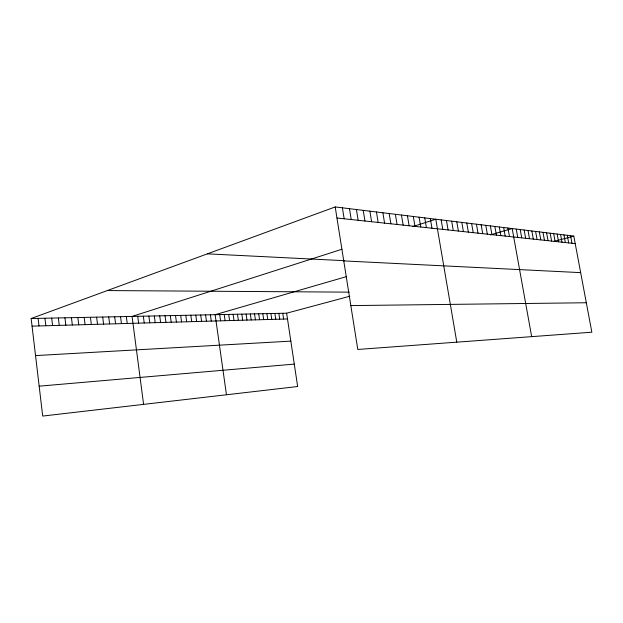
<?xml version="1.0" encoding="UTF-8"?>
<svg xmlns="http://www.w3.org/2000/svg" width="623" height="623" viewBox="0 0 623 623"><rect width="100%" height="100%" fill="white"/><g stroke="black" fill="none" stroke-linecap="round" stroke-linejoin="round"><path stroke-width="0.93" d="M31.15 318.517L286.635 313.205L297.654 386.525L42.699 416.063L31.15 318.517L335.205 206.937L573.799 236.101L591.85 332.207L357.781 349.456L335.205 206.937M341.957 249.255L132.068 316.422L143.594 404.374M412.776 226.593L435.789 219.226L456.791 342.159M346.552 276.589L215.137 314.693L226.461 394.772M490.402 234.879L512.184 228.563L531.668 336.646M286.635 313.205L349.83 296.236M554.159 241.374L573.799 236.101M39.163 386.167L294.282 364.097M35.542 355.593L290.832 341.124M32.053 326.141L287.499 318.953M350.835 305.597L586.321 302.755M107.335 290.559L349.262 292.148M207.358 253.849L344.223 260.671M343.756 260.912L580.659 272.633M336.957 218.011L575.208 243.609M570.551 235.704L571.969 243.258M567.265 235.299L568.69 242.908M563.932 234.894L565.357 242.549M560.552 234.482L561.993 242.191M557.133 234.061L558.574 241.817M553.668 233.641L555.116 241.451M550.148 233.204L551.604 241.07M546.589 232.768L548.045 240.688M542.976 232.332L544.44 240.307M539.316 231.881L540.787 239.91M535.601 231.429L537.081 239.512M531.832 230.969L533.319 239.107M528.016 230.502L529.511 238.695M524.145 230.027L525.641 238.282M520.213 229.544L521.724 237.861M516.226 229.062L517.744 237.433M507.947 228.049L509.482 236.545M503.657 227.527L505.191 236.086M499.288 226.99L500.83 235.619M494.857 226.453L496.406 235.144M490.363 225.9L491.913 234.661M485.792 225.339L487.35 234.17M481.143 224.771L482.716 233.672M476.431 224.194L478.005 233.166M471.634 223.61L473.223 232.652M466.767 223.018L468.356 232.13M461.814 222.411L463.411 231.6M456.776 221.796L458.388 231.055M451.659 221.165L453.279 230.51M446.457 220.534L448.077 229.949M441.17 219.888L442.797 229.381M430.314 218.556L431.957 228.22M424.746 217.879L426.397 227.621M419.077 217.186L420.735 227.013M413.306 216.485L414.973 226.39M407.442 215.76L409.116 225.767M401.461 215.036L403.143 225.121M395.379 214.289L397.069 224.467M389.18 213.533L390.878 223.805M382.872 212.762L384.578 223.127M376.448 211.976L378.153 222.434M369.898 211.174L371.612 221.733M363.217 210.356L364.946 221.017M356.418 209.53L358.147 220.285M349.48 208.682L351.224 219.545M342.409 207.817L344.161 218.782M282.764 313.283L283.629 319.062M278.847 313.369L279.719 319.171M274.899 313.447L275.763 319.28M270.912 313.533L271.776 319.397M266.878 313.618L267.75 319.506M262.805 313.704L263.677 319.622M258.693 313.79L259.565 319.739M254.534 313.875L255.414 319.856M250.337 313.961L251.217 319.973M246.101 314.047L246.981 320.09M241.817 314.14L242.69 320.214M237.488 314.226L238.368 320.331M233.111 314.319L233.991 320.456M228.688 314.413L229.568 320.58M224.218 314.506L225.105 320.705M219.701 314.599L220.589 320.837M210.379 314.794L211.267 321.094M205.567 314.895L206.454 321.234M200.699 314.989L201.587 321.367M195.778 315.098L196.673 321.507M190.802 315.199L191.697 321.647M185.771 315.3L186.659 321.787M180.678 315.409L181.573 321.935M175.522 315.518L176.418 322.075M170.313 315.627L171.208 322.223M165.04 315.736L165.944 322.371M159.714 315.845L160.609 322.519M154.317 315.954L155.213 322.675M148.85 316.071L149.754 322.831M143.329 316.188L144.225 322.987M137.73 316.305L138.633 323.142M126.344 316.539L127.24 323.462M120.543 316.663L121.446 323.625M114.671 316.78L115.574 323.789M108.721 316.905L109.625 323.96M102.702 317.029L103.605 324.124M96.604 317.154L97.515 324.295M90.436 317.286L91.34 324.474M84.183 317.419L85.086 324.645M77.852 317.551L78.755 324.824M71.443 317.683L72.346 325.004M64.94 317.816L65.843 325.19M58.36 317.956L59.263 325.377M51.693 318.088L52.597 325.564M44.934 318.228L45.837 325.751M38.089 318.376L38.992 325.946"/></g></svg>
